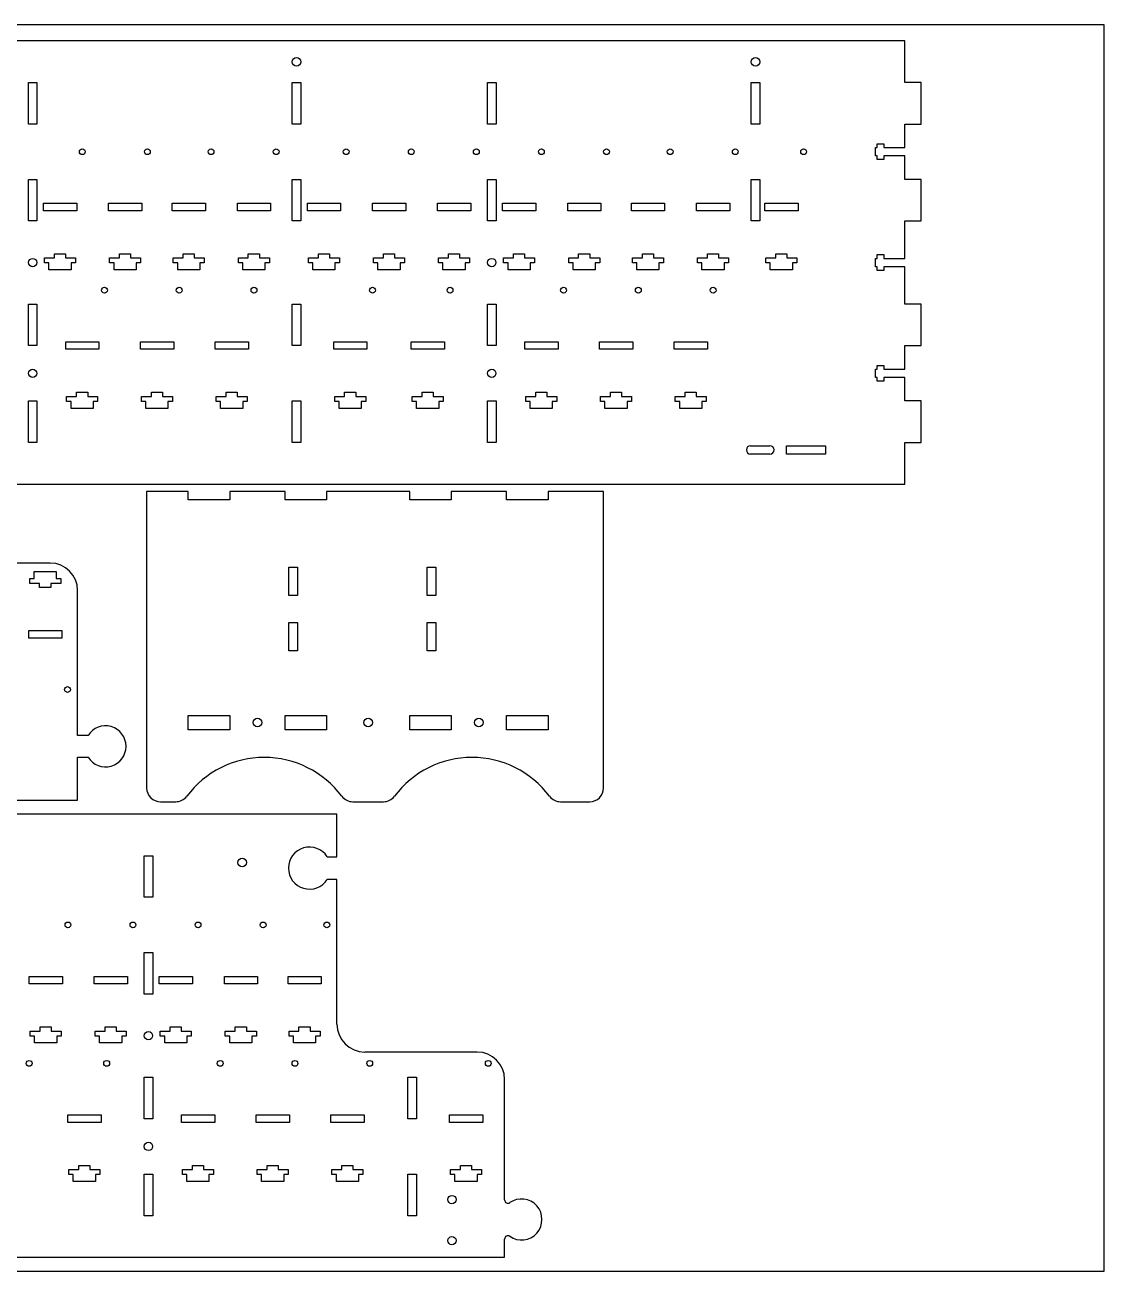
# Model space of a CAD drawing. Header units: centimetres. Extents: x 0 to 80, y 0 to 45.
# Drawn here: x 41.03 to 80, y 0 to 45 of the extents above; entities that cross this region are included whole.
import ezdxf

# ---------------------------------------------------------------- set-up
doc = ezdxf.new("R2010")
doc.units = ezdxf.units.CM
doc.header["$MEASUREMENT"] = 0
doc.layers.add('6mm cut 1 v4_Laser Cutter Base Outline', color=7, linetype='Continuous')
doc.layers.add('6mm cut 1 v4_Sketch4', color=7, linetype='Continuous')

msp = doc.modelspace()

# ---------------------------------------------------------------- linework, layer by layer
at = {"layer": '6mm cut 1 v4_Laser Cutter Base Outline'}
for p, q in [((80, 45), (0, 45)), ((80, 0), (80, 45)), ((0, 0), (80, 0))]:
    msp.add_line(p, q, dxfattribs=at)
at = {"layer": '6mm cut 1 v4_Sketch4'}
for p, q in [((72.8, 44.42), (31.555, 44.42)), ((72.8, 42.92), (72.8, 44.42)), ((41.153, 42.92), (41.463, 42.92)), ((41.153, 41.42), (41.153, 42.92)), ((41.463, 42.92), (41.463, 41.42)), ((50.678, 42.92), (50.988, 42.92)), ((50.678, 41.42), (50.678, 42.92)), ((50.988, 42.92), (50.988, 41.42)), ((57.733, 41.42), (57.733, 42.92)), ((57.733, 42.92), (58.043, 42.92)), ((58.043, 42.92), (58.043, 41.42)), ((67.258, 42.92), (67.568, 42.92)), ((67.258, 41.42), (67.258, 42.92)), ((67.568, 42.92), (67.568, 41.42)), ((73.4, 42.92), (72.8, 42.92)), ((73.4, 41.42), (73.4, 42.92)), ((41.463, 41.42), (41.153, 41.42)), ((50.988, 41.42), (50.678, 41.42)), ((58.043, 41.42), (57.733, 41.42)), ((67.568, 41.42), (67.258, 41.42)), ((72.8, 41.42), (73.4, 41.42)), ((72.8, 40.57), (72.8, 41.42)), ((71.75, 40.57), (71.8, 40.57)), ((71.75, 40.42), (71.75, 40.57)), ((71.8, 40.705), (72.05, 40.705)), ((71.8, 40.57), (71.8, 40.705)), ((72.05, 40.705), (72.05, 40.57)), ((72.05, 40.57), (72.8, 40.57)), ((71.75, 40.27), (71.75, 40.42)), ((71.8, 40.27), (71.75, 40.27)), ((71.8, 40.135), (71.8, 40.27)), ((72.05, 40.135), (71.8, 40.135)), ((72.05, 40.27), (72.05, 40.135)), ((72.8, 40.27), (72.05, 40.27)), ((72.8, 39.42), (72.8, 40.27)), ((41.153, 39.42), (41.463, 39.42)), ((41.153, 37.92), (41.153, 39.42)), ((41.463, 39.42), (41.463, 37.92)), ((50.678, 37.92), (50.678, 39.42)), ((50.678, 39.42), (50.988, 39.42)), ((50.988, 39.42), (50.988, 37.92)), ((57.733, 37.92), (57.733, 39.42)), ((57.733, 39.42), (58.043, 39.42)), ((58.043, 39.42), (58.043, 37.92)), ((67.258, 37.92), (67.258, 39.42)), ((67.258, 39.42), (67.568, 39.42)), ((67.568, 39.42), (67.568, 37.92)), ((73.4, 39.42), (72.8, 39.42)), ((73.4, 37.92), (73.4, 39.42)), ((41.7, 38.29), (41.7, 38.56)), ((41.7, 38.56), (42.9, 38.56)), ((42.9, 38.29), (41.7, 38.29)), ((42.9, 38.56), (42.9, 38.29)), ((44.05, 38.56), (45.25, 38.56)), ((44.05, 38.29), (44.05, 38.56)), ((45.25, 38.29), (44.05, 38.29)), ((45.25, 38.56), (45.25, 38.29)), ((46.35, 38.29), (46.35, 38.56)), ((46.35, 38.56), (47.55, 38.56)), ((47.55, 38.29), (46.35, 38.29)), ((47.55, 38.56), (47.55, 38.29)), ((48.7, 38.29), (48.7, 38.56)), ((48.7, 38.56), (49.9, 38.56)), ((49.9, 38.29), (48.7, 38.29)), ((49.9, 38.56), (49.9, 38.29)), ((51.23, 38.56), (52.43, 38.56)), ((51.23, 38.29), (51.23, 38.56)), ((52.43, 38.29), (51.23, 38.29)), ((52.43, 38.56), (52.43, 38.29)), ((53.58, 38.56), (54.78, 38.56)), ((53.58, 38.29), (53.58, 38.56)), ((54.78, 38.29), (53.58, 38.29)), ((54.78, 38.56), (54.78, 38.29)), ((55.93, 38.56), (57.13, 38.56)), ((55.93, 38.29), (55.93, 38.56)), ((57.13, 38.29), (55.93, 38.29)), ((57.13, 38.56), (57.13, 38.29)), ((58.28, 38.29), (58.28, 38.56)), ((58.28, 38.56), (59.48, 38.56)), ((59.48, 38.29), (58.28, 38.29)), ((59.48, 38.56), (59.48, 38.29)), ((60.63, 38.56), (61.83, 38.56)), ((60.63, 38.29), (60.63, 38.56)), ((61.83, 38.29), (60.63, 38.29)), ((61.83, 38.56), (61.83, 38.29)), ((62.93, 38.29), (62.93, 38.56)), ((62.93, 38.56), (64.13, 38.56)), ((64.13, 38.29), (62.93, 38.29)), ((64.13, 38.56), (64.13, 38.29)), ((65.28, 38.29), (65.28, 38.56)), ((65.28, 38.56), (66.48, 38.56)), ((66.48, 38.29), (65.28, 38.29)), ((66.48, 38.56), (66.48, 38.29)), ((67.75, 38.56), (68.95, 38.56)), ((67.75, 38.29), (67.75, 38.56)), ((68.95, 38.29), (67.75, 38.29)), ((68.95, 38.56), (68.95, 38.29)), ((41.463, 37.92), (41.153, 37.92)), ((50.988, 37.92), (50.678, 37.92)), ((58.043, 37.92), (57.733, 37.92)), ((67.568, 37.92), (67.258, 37.92)), ((72.8, 36.57), (72.8, 37.92)), ((72.8, 37.92), (73.4, 37.92)), ((41.735, 36.407), (41.735, 36.587)), ((41.735, 36.587), (42.095, 36.587)), ((42.095, 36.737), (42.495, 36.737)), ((42.095, 36.587), (42.095, 36.737)), ((42.495, 36.737), (42.495, 36.587)), ((42.495, 36.587), (42.855, 36.587)), ((42.855, 36.587), (42.855, 36.407)), ((44.085, 36.407), (44.085, 36.587)), ((44.085, 36.587), (44.445, 36.587)), ((44.445, 36.587), (44.445, 36.737)), ((44.445, 36.737), (44.845, 36.737)), ((44.845, 36.737), (44.845, 36.587)), ((44.845, 36.587), (45.205, 36.587)), ((45.205, 36.587), (45.205, 36.407)), ((46.385, 36.587), (46.745, 36.587)), ((46.385, 36.407), (46.385, 36.587)), ((46.745, 36.737), (47.145, 36.737)), ((46.745, 36.587), (46.745, 36.737)), ((47.145, 36.737), (47.145, 36.587)), ((47.145, 36.587), (47.505, 36.587)), ((47.505, 36.587), (47.505, 36.407)), ((48.735, 36.407), (48.735, 36.587)), ((48.735, 36.587), (49.095, 36.587)), ((49.095, 36.737), (49.495, 36.737)), ((49.095, 36.587), (49.095, 36.737)), ((49.495, 36.737), (49.495, 36.587)), ((49.495, 36.587), (49.855, 36.587)), ((49.855, 36.587), (49.855, 36.407)), ((51.265, 36.587), (51.625, 36.587)), ((51.265, 36.407), (51.265, 36.587)), ((51.625, 36.587), (51.625, 36.737)), ((51.625, 36.737), (52.025, 36.737)), ((52.025, 36.737), (52.025, 36.587)), ((52.025, 36.587), (52.385, 36.587)), ((52.385, 36.587), (52.385, 36.407)), ((53.615, 36.587), (53.975, 36.587)), ((53.615, 36.407), (53.615, 36.587)), ((53.975, 36.587), (53.975, 36.737)), ((53.975, 36.737), (54.375, 36.737)), ((54.375, 36.737), (54.375, 36.587)), ((54.375, 36.587), (54.735, 36.587)), ((54.735, 36.587), (54.735, 36.407)), ((55.965, 36.587), (56.325, 36.587)), ((55.965, 36.407), (55.965, 36.587)), ((56.325, 36.587), (56.325, 36.737)), ((56.325, 36.737), (56.725, 36.737)), ((56.725, 36.737), (56.725, 36.587)), ((56.725, 36.587), (57.085, 36.587)), ((57.085, 36.587), (57.085, 36.407)), ((58.315, 36.407), (58.315, 36.587)), ((58.315, 36.587), (58.675, 36.587)), ((58.675, 36.587), (58.675, 36.737)), ((58.675, 36.737), (59.075, 36.737)), ((59.075, 36.737), (59.075, 36.587)), ((59.075, 36.587), (59.435, 36.587)), ((59.435, 36.587), (59.435, 36.407)), ((60.665, 36.587), (61.025, 36.587)), ((60.665, 36.407), (60.665, 36.587)), ((61.025, 36.737), (61.425, 36.737)), ((61.025, 36.587), (61.025, 36.737)), ((61.425, 36.737), (61.425, 36.587)), ((61.425, 36.587), (61.785, 36.587)), ((61.785, 36.587), (61.785, 36.407)), ((62.965, 36.407), (62.965, 36.587)), ((62.965, 36.587), (63.325, 36.587)), ((63.325, 36.737), (63.725, 36.737)), ((63.325, 36.587), (63.325, 36.737)), ((63.725, 36.737), (63.725, 36.587)), ((63.725, 36.587), (64.085, 36.587)), ((64.085, 36.587), (64.085, 36.407)), ((65.315, 36.407), (65.315, 36.587)), ((65.315, 36.587), (65.675, 36.587)), ((65.675, 36.587), (65.675, 36.737)), ((65.675, 36.737), (66.075, 36.737)), ((66.075, 36.737), (66.075, 36.587)), ((66.075, 36.587), (66.435, 36.587)), ((66.435, 36.587), (66.435, 36.407)), ((67.785, 36.407), (67.785, 36.587)), ((67.785, 36.587), (68.145, 36.587)), ((68.145, 36.587), (68.145, 36.737)), ((68.145, 36.737), (68.545, 36.737)), ((68.545, 36.737), (68.545, 36.587)), ((68.545, 36.587), (68.905, 36.587)), ((68.905, 36.587), (68.905, 36.407)), ((71.75, 36.42), (71.75, 36.57)), ((71.75, 36.57), (71.8, 36.57)), ((71.8, 36.705), (72.05, 36.705)), ((71.8, 36.57), (71.8, 36.705)), ((72.05, 36.705), (72.05, 36.57)), ((72.05, 36.57), (72.8, 36.57)), ((41.895, 36.407), (41.735, 36.407)), ((41.895, 36.157), (41.895, 36.407)), ((42.695, 36.157), (41.895, 36.157)), ((42.855, 36.407), (42.695, 36.407)), ((42.695, 36.407), (42.695, 36.157)), ((44.245, 36.407), (44.085, 36.407)), ((44.245, 36.157), (44.245, 36.407)), ((45.045, 36.157), (44.245, 36.157)), ((45.205, 36.407), (45.045, 36.407)), ((45.045, 36.407), (45.045, 36.157)), ((46.545, 36.407), (46.385, 36.407)), ((46.545, 36.157), (46.545, 36.407)), ((47.345, 36.157), (46.545, 36.157)), ((47.345, 36.407), (47.345, 36.157)), ((47.505, 36.407), (47.345, 36.407)), ((48.895, 36.407), (48.735, 36.407)), ((48.895, 36.157), (48.895, 36.407)), ((49.695, 36.157), (48.895, 36.157)), ((49.855, 36.407), (49.695, 36.407)), ((49.695, 36.407), (49.695, 36.157)), ((51.425, 36.407), (51.265, 36.407)), ((51.425, 36.157), (51.425, 36.407)), ((52.225, 36.157), (51.425, 36.157)), ((52.385, 36.407), (52.225, 36.407)), ((52.225, 36.407), (52.225, 36.157)), ((53.775, 36.407), (53.615, 36.407)), ((53.775, 36.157), (53.775, 36.407)), ((54.575, 36.157), (53.775, 36.157)), ((54.575, 36.407), (54.575, 36.157)), ((54.735, 36.407), (54.575, 36.407)), ((56.125, 36.407), (55.965, 36.407)), ((56.125, 36.157), (56.125, 36.407)), ((56.925, 36.157), (56.125, 36.157)), ((57.085, 36.407), (56.925, 36.407)), ((56.925, 36.407), (56.925, 36.157)), ((58.475, 36.407), (58.315, 36.407)), ((58.475, 36.157), (58.475, 36.407)), ((59.275, 36.157), (58.475, 36.157)), ((59.275, 36.407), (59.275, 36.157)), ((59.435, 36.407), (59.275, 36.407)), ((60.825, 36.407), (60.665, 36.407)), ((60.825, 36.157), (60.825, 36.407)), ((61.625, 36.157), (60.825, 36.157)), ((61.625, 36.407), (61.625, 36.157)), ((61.785, 36.407), (61.625, 36.407)), ((63.125, 36.407), (62.965, 36.407)), ((63.125, 36.157), (63.125, 36.407)), ((63.925, 36.157), (63.125, 36.157)), ((64.085, 36.407), (63.925, 36.407)), ((63.925, 36.407), (63.925, 36.157)), ((65.475, 36.407), (65.315, 36.407)), ((65.475, 36.157), (65.475, 36.407)), ((66.275, 36.157), (65.475, 36.157)), ((66.435, 36.407), (66.275, 36.407)), ((66.275, 36.407), (66.275, 36.157)), ((67.945, 36.407), (67.785, 36.407)), ((67.945, 36.157), (67.945, 36.407)), ((68.745, 36.157), (67.945, 36.157)), ((68.745, 36.407), (68.745, 36.157)), ((68.905, 36.407), (68.745, 36.407)), ((71.75, 36.27), (71.75, 36.42)), ((71.8, 36.27), (71.75, 36.27)), ((71.8, 36.135), (71.8, 36.27)), ((72.05, 36.135), (71.8, 36.135)), ((72.8, 36.27), (72.05, 36.27)), ((72.05, 36.27), (72.05, 36.135)), ((72.8, 34.92), (72.8, 36.27)), ((41.153, 33.42), (41.153, 34.92)), ((41.153, 34.92), (41.463, 34.92)), ((41.463, 34.92), (41.463, 33.42)), ((50.678, 34.92), (50.988, 34.92)), ((50.678, 33.42), (50.678, 34.92)), ((50.988, 34.92), (50.988, 33.42)), ((57.733, 34.92), (58.043, 34.92)), ((57.733, 33.42), (57.733, 34.92)), ((58.043, 34.92), (58.043, 33.42)), ((73.4, 34.92), (72.8, 34.92)), ((73.4, 33.42), (73.4, 34.92)), ((41.463, 33.42), (41.153, 33.42)), ((42.5, 33.29), (42.5, 33.56)), ((42.5, 33.56), (43.7, 33.56)), ((43.7, 33.56), (43.7, 33.29)), ((45.2, 33.29), (45.2, 33.56)), ((45.2, 33.56), (46.4, 33.56)), ((46.4, 33.56), (46.4, 33.29)), ((47.9, 33.29), (47.9, 33.56)), ((47.9, 33.56), (49.1, 33.56)), ((49.1, 33.56), (49.1, 33.29)), ((50.988, 33.42), (50.678, 33.42)), ((52.18, 33.56), (53.38, 33.56)), ((52.18, 33.29), (52.18, 33.56)), ((53.38, 33.56), (53.38, 33.29)), ((54.98, 33.56), (56.18, 33.56)), ((54.98, 33.29), (54.98, 33.56)), ((56.18, 33.56), (56.18, 33.29)), ((58.043, 33.42), (57.733, 33.42)), ((59.08, 33.56), (60.28, 33.56)), ((59.08, 33.29), (59.08, 33.56)), ((60.28, 33.56), (60.28, 33.29)), ((61.78, 33.29), (61.78, 33.56)), ((61.78, 33.56), (62.98, 33.56)), ((62.98, 33.56), (62.98, 33.29)), ((64.48, 33.56), (65.68, 33.56)), ((64.48, 33.29), (64.48, 33.56)), ((65.68, 33.56), (65.68, 33.29)), ((72.8, 33.42), (73.4, 33.42)), ((72.8, 32.57), (72.8, 33.42)), ((43.7, 33.29), (42.5, 33.29)), ((46.4, 33.29), (45.2, 33.29)), ((49.1, 33.29), (47.9, 33.29)), ((53.38, 33.29), (52.18, 33.29)), ((56.18, 33.29), (54.98, 33.29)), ((60.28, 33.29), (59.08, 33.29)), ((62.98, 33.29), (61.78, 33.29)), ((65.68, 33.29), (64.48, 33.29)), ((71.75, 32.42), (71.75, 32.57)), ((71.75, 32.57), (71.8, 32.57)), ((71.75, 32.27), (71.75, 32.42)), ((71.8, 32.705), (72.05, 32.705)), ((71.8, 32.57), (71.8, 32.705)), ((72.05, 32.705), (72.05, 32.57)), ((72.05, 32.57), (72.8, 32.57)), ((71.8, 32.27), (71.75, 32.27)), ((71.8, 32.135), (71.8, 32.27)), ((72.05, 32.135), (71.8, 32.135)), ((72.05, 32.27), (72.05, 32.135)), ((72.8, 32.27), (72.05, 32.27)), ((72.8, 31.42), (72.8, 32.27)), ((42.534, 31.403), (42.534, 31.583)), ((42.534, 31.583), (42.894, 31.583)), ((42.894, 31.583), (42.894, 31.733)), ((42.894, 31.733), (43.294, 31.733)), ((43.294, 31.733), (43.294, 31.583)), ((43.294, 31.583), (43.654, 31.583)), ((43.654, 31.583), (43.654, 31.403)), ((45.234, 31.403), (45.234, 31.583)), ((45.234, 31.583), (45.594, 31.583)), ((45.594, 31.733), (45.994, 31.733)), ((45.594, 31.583), (45.594, 31.733)), ((45.994, 31.733), (45.994, 31.583)), ((45.994, 31.583), (46.354, 31.583)), ((46.354, 31.583), (46.354, 31.403)), ((47.934, 31.583), (48.294, 31.583)), ((47.934, 31.403), (47.934, 31.583)), ((48.294, 31.583), (48.294, 31.733)), ((48.294, 31.733), (48.694, 31.733)), ((48.694, 31.733), (48.694, 31.583)), ((48.694, 31.583), (49.054, 31.583)), ((49.054, 31.583), (49.054, 31.403)), ((52.214, 31.403), (52.214, 31.583)), ((52.214, 31.583), (52.574, 31.583)), ((52.574, 31.733), (52.974, 31.733)), ((52.574, 31.583), (52.574, 31.733)), ((52.974, 31.733), (52.974, 31.583)), ((52.974, 31.583), (53.334, 31.583)), ((53.334, 31.583), (53.334, 31.403)), ((55.014, 31.403), (55.014, 31.583)), ((55.014, 31.583), (55.374, 31.583)), ((55.374, 31.583), (55.374, 31.733)), ((55.374, 31.733), (55.774, 31.733)), ((55.774, 31.733), (55.774, 31.583)), ((55.774, 31.583), (56.134, 31.583)), ((56.134, 31.583), (56.134, 31.403)), ((59.114, 31.403), (59.114, 31.583)), ((59.114, 31.583), (59.474, 31.583)), ((59.474, 31.733), (59.874, 31.733)), ((59.474, 31.583), (59.474, 31.733)), ((59.874, 31.733), (59.874, 31.583)), ((59.874, 31.583), (60.234, 31.583)), ((60.234, 31.583), (60.234, 31.403)), ((61.814, 31.583), (62.174, 31.583)), ((61.814, 31.403), (61.814, 31.583)), ((62.174, 31.733), (62.574, 31.733)), ((62.174, 31.583), (62.174, 31.733)), ((62.574, 31.733), (62.574, 31.583)), ((62.574, 31.583), (62.934, 31.583)), ((62.934, 31.583), (62.934, 31.403)), ((64.514, 31.403), (64.514, 31.583)), ((64.514, 31.583), (64.874, 31.583)), ((64.874, 31.583), (64.874, 31.733)), ((64.874, 31.733), (65.274, 31.733)), ((65.274, 31.733), (65.274, 31.583)), ((65.274, 31.583), (65.634, 31.583)), ((65.634, 31.583), (65.634, 31.403)), ((41.153, 29.92), (41.153, 31.42)), ((41.153, 31.42), (41.463, 31.42)), ((41.463, 31.42), (41.463, 29.92)), ((42.694, 31.403), (42.534, 31.403)), ((42.694, 31.153), (42.694, 31.403)), ((43.494, 31.153), (42.694, 31.153)), ((43.654, 31.403), (43.494, 31.403)), ((43.494, 31.403), (43.494, 31.153)), ((45.394, 31.403), (45.234, 31.403)), ((45.394, 31.153), (45.394, 31.403)), ((46.194, 31.153), (45.394, 31.153)), ((46.354, 31.403), (46.194, 31.403)), ((46.194, 31.403), (46.194, 31.153)), ((48.094, 31.403), (47.934, 31.403)), ((48.094, 31.153), (48.094, 31.403)), ((48.894, 31.153), (48.094, 31.153)), ((48.894, 31.403), (48.894, 31.153)), ((49.054, 31.403), (48.894, 31.403)), ((50.678, 31.42), (50.988, 31.42)), ((50.678, 29.92), (50.678, 31.42)), ((50.988, 31.42), (50.988, 29.92)), ((52.374, 31.403), (52.214, 31.403)), ((52.374, 31.153), (52.374, 31.403)), ((53.174, 31.153), (52.374, 31.153)), ((53.174, 31.403), (53.174, 31.153)), ((53.334, 31.403), (53.174, 31.403)), ((55.174, 31.403), (55.014, 31.403)), ((55.174, 31.153), (55.174, 31.403)), ((55.974, 31.153), (55.174, 31.153)), ((56.134, 31.403), (55.974, 31.403)), ((55.974, 31.403), (55.974, 31.153)), ((57.733, 31.42), (58.043, 31.42)), ((57.733, 29.92), (57.733, 31.42)), ((58.043, 31.42), (58.043, 29.92)), ((59.274, 31.403), (59.114, 31.403)), ((59.274, 31.153), (59.274, 31.403)), ((60.074, 31.153), (59.274, 31.153)), ((60.234, 31.403), (60.074, 31.403)), ((60.074, 31.403), (60.074, 31.153)), ((61.974, 31.403), (61.814, 31.403)), ((61.974, 31.153), (61.974, 31.403)), ((62.774, 31.153), (61.974, 31.153)), ((62.774, 31.403), (62.774, 31.153)), ((62.934, 31.403), (62.774, 31.403)), ((64.674, 31.403), (64.514, 31.403)), ((64.674, 31.153), (64.674, 31.403)), ((65.474, 31.153), (64.674, 31.153)), ((65.634, 31.403), (65.474, 31.403)), ((65.474, 31.403), (65.474, 31.153)), ((73.4, 31.42), (72.8, 31.42)), ((73.4, 29.92), (73.4, 31.42)), ((41.463, 29.92), (41.153, 29.92)), ((50.988, 29.92), (50.678, 29.92)), ((58.043, 29.92), (57.733, 29.92)), ((67.234, 29.803), (67.934, 29.803)), ((68.534, 29.503), (68.534, 29.803)), ((68.534, 29.803), (69.934, 29.803)), ((69.934, 29.803), (69.934, 29.503)), ((72.8, 29.92), (73.4, 29.92)), ((72.8, 28.42), (72.8, 29.92)), ((67.934, 29.503), (67.234, 29.503)), ((69.934, 29.503), (68.534, 29.503)), ((37.61, 28.42), (72.8, 28.42)), ((45.423, 28.148), (45.423, 17.448)), ((46.923, 28.148), (45.423, 28.148)), ((46.923, 27.848), (46.923, 28.148)), ((48.423, 28.148), (48.423, 27.848)), ((50.423, 28.148), (48.423, 28.148)), ((50.423, 27.848), (50.423, 28.148)), ((54.923, 28.148), (51.923, 28.148)), ((51.923, 28.148), (51.923, 27.848)), ((54.923, 27.848), (54.923, 28.148)), ((58.423, 28.148), (56.423, 28.148)), ((56.423, 28.148), (56.423, 27.848)), ((58.423, 27.848), (58.423, 28.148)), ((59.923, 28.148), (59.923, 27.848)), ((61.923, 28.148), (59.923, 28.148)), ((61.923, 17.448), (61.923, 28.148)), ((48.423, 27.848), (46.923, 27.848)), ((51.923, 27.848), (50.423, 27.848)), ((56.423, 27.848), (54.923, 27.848)), ((59.923, 27.848), (58.423, 27.848)), ((41.94, 25.569), (38.085, 25.569)), ((41.36, 25.262), (42.16, 25.262)), ((41.36, 25.012), (41.36, 25.262)), ((42.16, 25.262), (42.16, 25.012)), ((50.553, 24.396), (50.553, 25.416)), ((50.553, 25.416), (50.873, 25.416)), ((50.873, 25.416), (50.873, 24.396)), ((55.553, 25.416), (55.873, 25.416)), ((55.553, 24.396), (55.553, 25.416)), ((55.873, 25.416), (55.873, 24.396)), ((41.2, 24.832), (41.2, 25.012)), ((41.2, 25.012), (41.36, 25.012)), ((41.56, 24.832), (41.2, 24.832)), ((41.56, 24.682), (41.56, 24.832)), ((42.32, 24.832), (41.96, 24.832)), ((41.96, 24.832), (41.96, 24.682)), ((42.16, 25.012), (42.32, 25.012)), ((42.32, 25.012), (42.32, 24.832)), ((41.96, 24.682), (41.56, 24.682)), ((42.93, 19.338), (42.93, 24.579)), ((50.873, 24.396), (50.553, 24.396)), ((55.873, 24.396), (55.553, 24.396)), ((50.553, 22.396), (50.553, 23.416)), ((50.553, 23.416), (50.873, 23.416)), ((50.873, 23.416), (50.873, 22.396)), ((55.553, 22.396), (55.553, 23.416)), ((55.553, 23.416), (55.873, 23.416)), ((55.873, 23.416), (55.873, 22.396)), ((41.165, 23.13), (42.365, 23.13)), ((41.165, 22.86), (41.165, 23.13)), ((42.365, 23.13), (42.365, 22.86)), ((42.365, 22.86), (41.165, 22.86)), ((50.873, 22.396), (50.553, 22.396)), ((55.873, 22.396), (55.553, 22.396)), ((46.923, 20.068), (48.423, 20.068)), ((46.923, 19.548), (46.923, 20.068)), ((48.423, 20.068), (48.423, 19.548)), ((50.423, 19.548), (50.423, 20.068)), ((50.423, 20.068), (51.923, 20.068)), ((51.923, 20.068), (51.923, 19.548)), ((54.923, 19.548), (54.923, 20.068)), ((54.923, 20.068), (56.423, 20.068)), ((56.423, 20.068), (56.423, 19.548)), ((58.423, 19.548), (58.423, 20.068)), ((58.423, 20.068), (59.923, 20.068)), ((59.923, 20.068), (59.923, 19.548)), ((48.423, 19.548), (46.923, 19.548)), ((51.923, 19.548), (50.423, 19.548)), ((56.423, 19.548), (54.923, 19.548)), ((59.923, 19.548), (58.423, 19.548)), ((43.311, 19.338), (42.93, 19.338)), ((42.93, 18.558), (43.311, 18.558)), ((42.93, 17), (42.93, 18.558)), ((1.455, 17), (42.93, 17)), ((45.923, 16.948), (46.473, 16.948)), ((52.873, 16.948), (53.973, 16.948)), ((60.373, 16.948), (61.423, 16.948)), ((52.295, 16.5), (7.455, 16.5)), ((52.295, 14.962), (52.295, 16.5)), ((45.332, 15), (45.642, 15)), ((45.332, 13.5), (45.332, 15)), ((45.642, 15), (45.642, 13.5)), ((51.945, 14.962), (52.295, 14.962)), ((52.295, 14.142), (51.945, 14.142)), ((52.295, 8.921), (52.295, 14.142)), ((45.642, 13.5), (45.332, 13.5)), ((45.332, 11.5), (45.642, 11.5)), ((45.332, 10), (45.332, 11.5)), ((45.642, 11.5), (45.642, 10)), ((41.18, 10.37), (41.18, 10.64)), ((41.18, 10.64), (42.38, 10.64)), ((42.38, 10.37), (41.18, 10.37)), ((42.38, 10.64), (42.38, 10.37)), ((43.53, 10.64), (44.73, 10.64)), ((43.53, 10.37), (43.53, 10.64)), ((44.73, 10.37), (43.53, 10.37)), ((44.73, 10.64), (44.73, 10.37)), ((45.88, 10.64), (47.08, 10.64)), ((45.88, 10.37), (45.88, 10.64)), ((47.08, 10.37), (45.88, 10.37)), ((47.08, 10.64), (47.08, 10.37)), ((48.23, 10.64), (49.43, 10.64)), ((48.23, 10.37), (48.23, 10.64)), ((49.43, 10.37), (48.23, 10.37)), ((49.43, 10.64), (49.43, 10.37)), ((50.53, 10.64), (51.73, 10.64)), ((50.53, 10.37), (50.53, 10.64)), ((51.73, 10.37), (50.53, 10.37)), ((51.73, 10.64), (51.73, 10.37)), ((45.642, 10), (45.332, 10)), ((41.215, 8.668), (41.575, 8.668)), ((41.215, 8.488), (41.215, 8.668)), ((41.575, 8.818), (41.975, 8.818)), ((41.575, 8.668), (41.575, 8.818)), ((41.975, 8.818), (41.975, 8.668)), ((41.975, 8.668), (42.335, 8.668)), ((42.335, 8.668), (42.335, 8.488)), ((43.565, 8.668), (43.925, 8.668)), ((43.565, 8.488), (43.565, 8.668)), ((43.925, 8.818), (44.325, 8.818)), ((43.925, 8.668), (43.925, 8.818)), ((44.325, 8.818), (44.325, 8.668)), ((44.325, 8.668), (44.685, 8.668)), ((44.685, 8.668), (44.685, 8.488)), ((45.915, 8.668), (46.275, 8.668)), ((45.915, 8.488), (45.915, 8.668)), ((46.275, 8.818), (46.675, 8.818)), ((46.275, 8.668), (46.275, 8.818)), ((46.675, 8.818), (46.675, 8.668)), ((46.675, 8.668), (47.035, 8.668)), ((47.035, 8.668), (47.035, 8.488)), ((48.265, 8.668), (48.625, 8.668)), ((48.265, 8.488), (48.265, 8.668)), ((48.625, 8.818), (49.025, 8.818)), ((48.625, 8.668), (48.625, 8.818)), ((49.025, 8.818), (49.025, 8.668)), ((49.025, 8.668), (49.385, 8.668)), ((49.385, 8.668), (49.385, 8.488)), ((50.565, 8.668), (50.925, 8.668)), ((50.565, 8.488), (50.565, 8.668)), ((50.925, 8.668), (50.925, 8.818)), ((50.925, 8.818), (51.325, 8.818)), ((51.325, 8.818), (51.325, 8.668)), ((51.325, 8.668), (51.685, 8.668)), ((51.685, 8.668), (51.685, 8.488)), ((41.375, 8.488), (41.215, 8.488)), ((41.375, 8.238), (41.375, 8.488)), ((42.175, 8.238), (41.375, 8.238)), ((42.175, 8.488), (42.175, 8.238)), ((42.335, 8.488), (42.175, 8.488)), ((43.725, 8.488), (43.565, 8.488)), ((43.725, 8.238), (43.725, 8.488)), ((44.525, 8.238), (43.725, 8.238)), ((44.685, 8.488), (44.525, 8.488)), ((44.525, 8.488), (44.525, 8.238)), ((46.075, 8.488), (45.915, 8.488)), ((46.075, 8.238), (46.075, 8.488)), ((46.875, 8.238), (46.075, 8.238)), ((46.875, 8.488), (46.875, 8.238)), ((47.035, 8.488), (46.875, 8.488)), ((48.425, 8.488), (48.265, 8.488)), ((48.425, 8.238), (48.425, 8.488)), ((49.225, 8.238), (48.425, 8.238)), ((49.225, 8.488), (49.225, 8.238)), ((49.385, 8.488), (49.225, 8.488)), ((50.725, 8.488), (50.565, 8.488)), ((50.725, 8.238), (50.725, 8.488)), ((51.525, 8.238), (50.725, 8.238)), ((51.525, 8.488), (51.525, 8.238)), ((51.685, 8.488), (51.525, 8.488)), ((57.36, 7.911), (53.305, 7.911)), ((45.332, 7), (45.642, 7)), ((45.332, 5.5), (45.332, 7)), ((45.642, 7), (45.642, 5.5)), ((54.857, 7), (55.167, 7)), ((54.857, 5.5), (54.857, 7)), ((55.167, 7), (55.167, 5.5)), ((58.35, 2.569), (58.35, 6.921)), ((42.58, 5.37), (42.58, 5.64)), ((42.58, 5.64), (43.78, 5.64)), ((43.78, 5.64), (43.78, 5.37)), ((45.642, 5.5), (45.332, 5.5)), ((46.68, 5.37), (46.68, 5.64)), ((46.68, 5.64), (47.88, 5.64)), ((47.88, 5.64), (47.88, 5.37)), ((49.38, 5.64), (50.58, 5.64)), ((49.38, 5.37), (49.38, 5.64)), ((50.58, 5.64), (50.58, 5.37)), ((52.08, 5.37), (52.08, 5.64)), ((52.08, 5.64), (53.28, 5.64)), ((53.28, 5.64), (53.28, 5.37)), ((55.167, 5.5), (54.857, 5.5)), ((56.36, 5.64), (57.56, 5.64)), ((56.36, 5.37), (56.36, 5.64)), ((57.56, 5.64), (57.56, 5.37)), ((43.78, 5.37), (42.58, 5.37)), ((47.88, 5.37), (46.68, 5.37)), ((50.58, 5.37), (49.38, 5.37)), ((53.28, 5.37), (52.08, 5.37)), ((57.56, 5.37), (56.36, 5.37)), ((42.614, 3.663), (42.974, 3.663)), ((42.614, 3.483), (42.614, 3.663)), ((42.974, 3.813), (43.374, 3.813)), ((42.974, 3.663), (42.974, 3.813)), ((43.374, 3.813), (43.374, 3.663)), ((43.374, 3.663), (43.734, 3.663)), ((43.734, 3.663), (43.734, 3.483)), ((46.714, 3.663), (47.074, 3.663)), ((46.714, 3.483), (46.714, 3.663)), ((47.074, 3.813), (47.474, 3.813)), ((47.074, 3.663), (47.074, 3.813)), ((47.474, 3.813), (47.474, 3.663)), ((47.474, 3.663), (47.834, 3.663)), ((47.834, 3.663), (47.834, 3.483)), ((49.414, 3.663), (49.774, 3.663)), ((49.414, 3.483), (49.414, 3.663)), ((49.774, 3.663), (49.774, 3.813)), ((49.774, 3.813), (50.174, 3.813)), ((50.174, 3.813), (50.174, 3.663)), ((50.174, 3.663), (50.534, 3.663)), ((50.534, 3.663), (50.534, 3.483)), ((52.114, 3.483), (52.114, 3.663)), ((52.114, 3.663), (52.474, 3.663)), ((52.474, 3.813), (52.874, 3.813)), ((52.474, 3.663), (52.474, 3.813)), ((52.874, 3.813), (52.874, 3.663)), ((52.874, 3.663), (53.234, 3.663)), ((53.234, 3.663), (53.234, 3.483)), ((56.394, 3.483), (56.394, 3.663)), ((56.394, 3.663), (56.754, 3.663)), ((56.754, 3.663), (56.754, 3.813)), ((56.754, 3.813), (57.154, 3.813)), ((57.154, 3.813), (57.154, 3.663)), ((57.154, 3.663), (57.514, 3.663)), ((57.514, 3.663), (57.514, 3.483)), ((42.774, 3.483), (42.614, 3.483)), ((42.774, 3.233), (42.774, 3.483)), ((43.574, 3.233), (42.774, 3.233)), ((43.734, 3.483), (43.574, 3.483)), ((43.574, 3.483), (43.574, 3.233)), ((45.332, 2), (45.332, 3.5)), ((45.332, 3.5), (45.642, 3.5)), ((45.642, 3.5), (45.642, 2)), ((46.874, 3.483), (46.714, 3.483)), ((46.874, 3.233), (46.874, 3.483)), ((47.674, 3.233), (46.874, 3.233)), ((47.674, 3.483), (47.674, 3.233)), ((47.834, 3.483), (47.674, 3.483)), ((49.574, 3.483), (49.414, 3.483)), ((49.574, 3.233), (49.574, 3.483)), ((50.374, 3.233), (49.574, 3.233)), ((50.534, 3.483), (50.374, 3.483)), ((50.374, 3.483), (50.374, 3.233)), ((52.274, 3.483), (52.114, 3.483)), ((52.274, 3.233), (52.274, 3.483)), ((53.074, 3.233), (52.274, 3.233)), ((53.234, 3.483), (53.074, 3.483)), ((53.074, 3.483), (53.074, 3.233)), ((54.857, 3.5), (55.167, 3.5)), ((54.857, 2), (54.857, 3.5)), ((55.167, 3.5), (55.167, 2)), ((56.554, 3.483), (56.394, 3.483)), ((56.554, 3.233), (56.554, 3.483)), ((57.354, 3.233), (56.554, 3.233)), ((57.354, 3.483), (57.354, 3.233)), ((57.514, 3.483), (57.354, 3.483)), ((45.642, 2), (45.332, 2)), ((55.167, 2), (54.857, 2)), ((58.35, 0.5), (58.35, 1.156)), ((1.6, 0.5), (58.35, 0.5))]:
    msp.add_line(p, q, dxfattribs=at)
for centre, radius in [((50.833, 43.67), 0.155), ((67.413, 43.67), 0.155), ((43.1, 40.42), 0.105), ((45.45, 40.42), 0.105), ((47.75, 40.42), 0.105), ((50.1, 40.42), 0.105), ((52.63, 40.42), 0.105), ((54.98, 40.42), 0.105), ((57.33, 40.42), 0.105), ((59.68, 40.42), 0.105), ((62.03, 40.42), 0.105), ((64.33, 40.42), 0.105), ((66.68, 40.42), 0.105), ((69.15, 40.42), 0.105), ((41.308, 36.42), 0.15), ((57.888, 36.42), 0.15), ((43.9, 35.42), 0.105), ((46.6, 35.42), 0.105), ((49.3, 35.42), 0.105), ((53.58, 35.42), 0.105), ((56.38, 35.42), 0.105), ((60.48, 35.42), 0.105), ((63.18, 35.42), 0.105), ((65.88, 35.42), 0.105), ((41.308, 32.42), 0.15), ((57.888, 32.42), 0.15), ((42.565, 21), 0.105), ((49.423, 19.808), 0.155), ((53.423, 19.808), 0.155), ((57.423, 19.808), 0.155), ((48.872, 14.75), 0.155), ((42.58, 12.5), 0.105), ((44.93, 12.5), 0.105), ((47.28, 12.5), 0.105), ((49.63, 12.5), 0.105), ((51.93, 12.5), 0.105), ((45.487, 8.5), 0.15), ((41.18, 7.5), 0.105), ((43.98, 7.5), 0.105), ((48.08, 7.5), 0.105), ((50.78, 7.5), 0.105), ((53.48, 7.5), 0.105), ((57.76, 7.5), 0.105), ((45.487, 4.5), 0.15), ((56.449, 2.583), 0.15), ((56.449, 1.1), 0.15)]:
    msp.add_circle(centre, radius, dxfattribs=at)
for centre, radius, start, end in [((67.234, 29.653), 0.15, 90, 270), ((67.934, 29.653), 0.15, 270, 90), ((41.94, 24.579), 0.99, 0, 90), ((43.94, 18.948), 0.74, 211.8048, 148.1952), ((49.673, 15.048), 3.5, 36.8699, 143.1301), ((57.173, 15.048), 3.5, 36.8699, 143.1301), ((45.923, 17.448), 0.5, 180, 270), ((46.473, 17.448), 0.5, 270, 323.1301), ((52.873, 17.448), 0.5, 216.8699, 270), ((53.973, 17.448), 0.5, 270, 323.1301), ((60.373, 17.448), 0.5, 216.8699, 270), ((61.423, 17.448), 0.5, 270, 360), ((51.305, 14.552), 0.76, 32.6478, 327.3522), ((53.305, 8.921), 1.01, 180, 270), ((57.36, 6.921), 0.99, 360, 90), ((58.47, 2.569), 0.12, 180, 304.7342), ((58.96, 1.863), 0.74, 235.2659, 124.7341), ((58.47, 1.156), 0.12, 55.2661, 180)]:
    msp.add_arc(centre, radius, start, end, dxfattribs=at)

doc.saveas('drawing.dxf')
